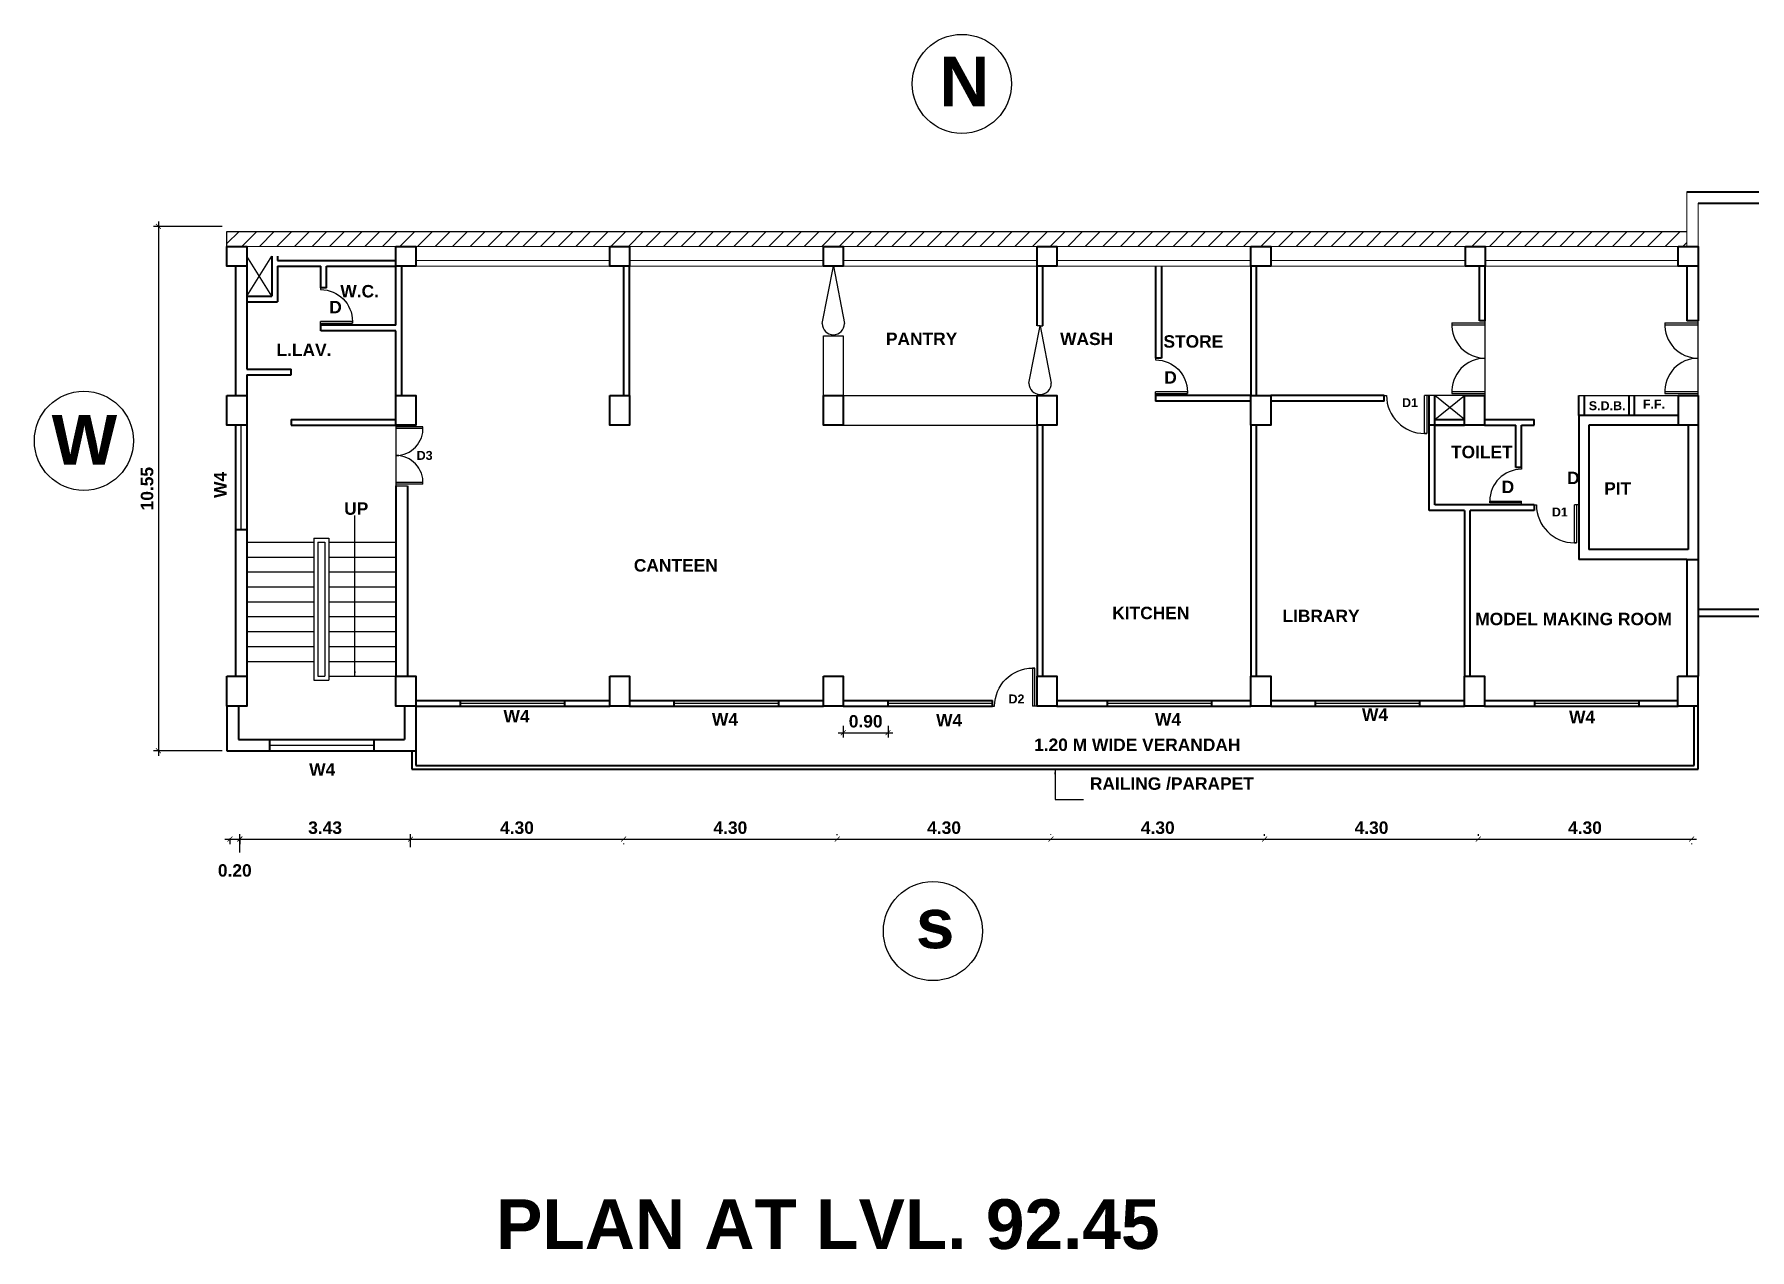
# Model space of a CAD drawing. Header units: inches. Extents: x 1352 to 5457, y 84 to 1168.
# Drawn here: x 2322.12 to 2356.63, y 357.19 to 381.64 of the extents above; entities that cross this region are included whole.
import ezdxf

# ---------------------------------------------------------------- set-up
doc = ezdxf.new("R2010")
doc.units = ezdxf.units.IN
doc.header["$MEASUREMENT"] = 0
doc.header["$PDMODE"] = 35
doc.header["$PDSIZE"] = -0.5
doc.linetypes.add('DASHED2', pattern=[0.375, 0.25, -0.125])
for name, color, linetype, lineweight in [('col', 250, 'Continuous', 40), ('hatch', 250, 'DASHED2', 9), ('roof', 250, 'Continuous', 20), ('text', 250, 'Continuous', 30), ('wall', 7, 'Continuous', 40), ('win', 250, 'Continuous', 30)]:
    doc.layers.add(name, color=color, linetype=linetype, lineweight=lineweight)
doc.styles.get("Standard").update_dxf_attribs({"font": 'arialbd.ttf', "height": 1.5})
doc.dimstyles.get("Standard").update_dxf_attribs({"dimtxt": 0.25, "dimasz": 0.1, "dimexe": 0.1, "dimexo": 0.1, "dimgap": 0.1, "dimtad": 1, "dimzin": 0, "dimdsep": 46, "dimtxsty": 'Standard', "dimblk": 'ARCHTICK', "dimcen": 0.1, "dimdle": 0.1, "dimclrd": 256, "dimadec": 0, "dimazin": 0, "dimtfac": 1, "dimtofl": 0, "dimtmove": 2, "dimatfit": 3, "dimfxl": 1, "dimtolj": 1, "dimtzin": 0, "dimlwd": -1, "dimarcsym": 0})

# ---------------------------------------------------------------- blocks, each defined once
blk = doc.blocks.new('_ArchTick')
at = {"color": 0, "linetype": 'ByBlock', "const_width": 0.15}
blk.add_lwpolyline([(-0.5, -0.5), (0.5, 0.5)], dxfattribs=at)
blk = doc.blocks.new('*D605')
at = {"layer": 'Defpoints', "color": 0, "linetype": 'Continuous', "transparency": 16777216}
for p in [(2338.397, 367.833), (2339.297, 367.833), (2339.297, 367.593)]:
    blk.add_point(p, dxfattribs=at)
at = {"layer": 'win', "linetype": 'Continuous', "transparency": 16777216}
blk.add_line((2338.297, 367.593), (2339.397, 367.593), dxfattribs=at)
at = {"layer": 'win', "color": 0, "linetype": 'Continuous', "lineweight": -2, "transparency": 16777216}
for p, q in [((2338.397, 367.733), (2338.397, 367.493)), ((2339.297, 367.733), (2339.297, 367.493))]:
    blk.add_line(p, q, dxfattribs=at)
at = {"layer": 'win', "linetype": 'Continuous', "transparency": 16777216, "xscale": 0.1, "yscale": 0.1, "zscale": 0.1, "rotation": 180}
blk.add_blockref('_ArchTick', (2338.397, 367.593), dxfattribs=at)
at = {"layer": 'win', "linetype": 'Continuous', "transparency": 16777216, "xscale": 0.1, "yscale": 0.1, "zscale": 0.1}
blk.add_blockref('_ArchTick', (2339.297, 367.593), dxfattribs=at)
at = {"layer": 'win', "color": 0, "linetype": 'Continuous', "transparency": 16777216, "insert": (2338.847, 367.821), "char_height": 0.25, "attachment_point": 5}
blk.add_mtext('\\A1;0.90', dxfattribs=at)
blk = doc.blocks.new('R')
at = {"layer": 'win'}
for p, q in [((13.196, 5.483), (13.246, 5.483)), ((14.096, 4.633), (14.096, 5.483)), ((14.196, 5.483), (14.096, 5.483)), ((14.146, 5.483), (14.146, 4.633)), ((14.096, 4.633), (14.146, 4.633)), ((14.146, 4.633), (14.096, 4.633))]:
    blk.add_line(p, q, dxfattribs=at)
blk.add_arc((14.096, 5.483), 0.85, 180, 270, dxfattribs=at)
blk = doc.blocks.new('*D606')
at = {"layer": 'Defpoints', "color": 0, "linetype": 'Continuous', "transparency": 16777216}
for p in [(2326.054, 365.563), (2326.254, 365.563), (2326.254, 365.453)]:
    blk.add_point(p, dxfattribs=at)
at = {"layer": 'text', "linetype": 'Continuous', "transparency": 16777216}
blk.add_line((2325.954, 365.453), (2326.354, 365.453), dxfattribs=at)
at = {"layer": 'text', "color": 0, "linetype": 'Continuous', "lineweight": -2, "transparency": 16777216}
for p, q in [((2326.054, 365.463), (2326.054, 365.353)), ((2326.254, 365.463), (2326.254, 365.353))]:
    blk.add_line(p, q, dxfattribs=at)
at = {"layer": 'text', "linetype": 'Continuous', "transparency": 16777216, "xscale": 0.1, "yscale": 0.1, "zscale": 0.1, "rotation": 180}
blk.add_blockref('_ArchTick', (2326.054, 365.453), dxfattribs=at)
at = {"layer": 'text', "linetype": 'Continuous', "transparency": 16777216, "xscale": 0.1, "yscale": 0.1, "zscale": 0.1}
blk.add_blockref('_ArchTick', (2326.254, 365.453), dxfattribs=at)
at = {"layer": 'text', "color": 0, "linetype": 'Continuous', "transparency": 16777216, "insert": (2326.154, 364.82), "char_height": 0.25, "attachment_point": 5}
blk.add_mtext('\\A1;0.20', dxfattribs=at)
blk = doc.blocks.new('*D607')
at = {"layer": 'Defpoints', "color": 0, "linetype": 'Continuous', "transparency": 16777216}
for p in [(2329.688, 365.452), (2329.688, 365.193), (2326.254, 365.083)]:
    blk.add_point(p, dxfattribs=at)
at = {"layer": 'text', "color": 0, "linetype": 'Continuous', "lineweight": -2, "transparency": 16777216}
for p, q in [((2326.254, 365.183), (2326.254, 365.552)), ((2329.688, 365.293), (2329.688, 365.552))]:
    blk.add_line(p, q, dxfattribs=at)
at = {"layer": 'text', "linetype": 'Continuous', "transparency": 16777216}
blk.add_line((2326.154, 365.452), (2329.788, 365.452), dxfattribs=at)
at = {"layer": 'text', "linetype": 'Continuous', "transparency": 16777216, "xscale": 0.1, "yscale": 0.1, "zscale": 0.1, "rotation": 180}
blk.add_blockref('_ArchTick', (2326.254, 365.452), dxfattribs=at)
at = {"layer": 'text', "linetype": 'Continuous', "transparency": 16777216, "xscale": 0.1, "yscale": 0.1, "zscale": 0.1}
blk.add_blockref('_ArchTick', (2329.688, 365.452), dxfattribs=at)
at = {"layer": 'text', "color": 0, "linetype": 'Continuous', "transparency": 16777216, "insert": (2327.971, 365.68), "char_height": 0.25, "attachment_point": 5}
blk.add_mtext('\\A1;3.43', dxfattribs=at)
blk = doc.blocks.new('*D608')
at = {"layer": 'Defpoints', "color": 0, "linetype": 'Continuous', "transparency": 16777216}
for p in [(2329.688, 365.193), (2333.975, 365.464), (2333.975, 365.452)]:
    blk.add_point(p, dxfattribs=at)
at = {"layer": 'text', "color": 0, "linetype": 'Continuous', "lineweight": -2, "transparency": 16777216}
for p, q in [((2329.688, 365.293), (2329.688, 365.552)), ((2333.975, 365.364), (2333.975, 365.352))]:
    blk.add_line(p, q, dxfattribs=at)
at = {"layer": 'text', "linetype": 'Continuous', "transparency": 16777216}
blk.add_line((2329.588, 365.452), (2334.075, 365.452), dxfattribs=at)
at = {"layer": 'text', "linetype": 'Continuous', "transparency": 16777216, "xscale": 0.1, "yscale": 0.1, "zscale": 0.1, "rotation": 180}
blk.add_blockref('_ArchTick', (2329.688, 365.452), dxfattribs=at)
at = {"layer": 'text', "linetype": 'Continuous', "transparency": 16777216, "xscale": 0.1, "yscale": 0.1, "zscale": 0.1}
blk.add_blockref('_ArchTick', (2333.975, 365.452), dxfattribs=at)
at = {"layer": 'text', "color": 0, "linetype": 'Continuous', "transparency": 16777216, "insert": (2331.832, 365.68), "char_height": 0.25, "attachment_point": 5}
blk.add_mtext('\\A1;4.30 ', dxfattribs=at)
blk = doc.blocks.new('*D609')
at = {"layer": 'Defpoints', "color": 0, "linetype": 'Continuous', "transparency": 16777216}
for p in [(2333.975, 365.464), (2338.275, 365.452), (2338.275, 365.429)]:
    blk.add_point(p, dxfattribs=at)
at = {"layer": 'text', "color": 0, "linetype": 'Continuous', "lineweight": -2, "transparency": 16777216}
for p, q in [((2338.275, 365.529), (2338.275, 365.552)), ((2333.975, 365.364), (2333.975, 365.352))]:
    blk.add_line(p, q, dxfattribs=at)
at = {"layer": 'text', "linetype": 'Continuous', "transparency": 16777216}
blk.add_line((2333.875, 365.452), (2338.375, 365.452), dxfattribs=at)
at = {"layer": 'text', "linetype": 'Continuous', "transparency": 16777216, "xscale": 0.1, "yscale": 0.1, "zscale": 0.1, "rotation": 180}
blk.add_blockref('_ArchTick', (2333.975, 365.452), dxfattribs=at)
at = {"layer": 'text', "linetype": 'Continuous', "transparency": 16777216, "xscale": 0.1, "yscale": 0.1, "zscale": 0.1}
blk.add_blockref('_ArchTick', (2338.275, 365.452), dxfattribs=at)
at = {"layer": 'text', "color": 0, "linetype": 'Continuous', "transparency": 16777216, "insert": (2336.125, 365.68), "char_height": 0.25, "attachment_point": 5}
blk.add_mtext('\\A1;4.30', dxfattribs=at)
blk = doc.blocks.new('*D610')
at = {"layer": 'Defpoints', "color": 0, "linetype": 'Continuous', "transparency": 16777216}
for p in [(2338.275, 365.429), (2342.575, 365.452), (2342.575, 365.443)]:
    blk.add_point(p, dxfattribs=at)
at = {"layer": 'text', "color": 0, "linetype": 'Continuous', "lineweight": -2, "transparency": 16777216}
for p, q in [((2338.275, 365.529), (2338.275, 365.552)), ((2342.575, 365.543), (2342.575, 365.552))]:
    blk.add_line(p, q, dxfattribs=at)
at = {"layer": 'text', "linetype": 'Continuous', "transparency": 16777216}
blk.add_line((2338.175, 365.452), (2342.675, 365.452), dxfattribs=at)
at = {"layer": 'text', "linetype": 'Continuous', "transparency": 16777216, "xscale": 0.1, "yscale": 0.1, "zscale": 0.1, "rotation": 180}
blk.add_blockref('_ArchTick', (2338.275, 365.452), dxfattribs=at)
at = {"layer": 'text', "linetype": 'Continuous', "transparency": 16777216, "xscale": 0.1, "yscale": 0.1, "zscale": 0.1}
blk.add_blockref('_ArchTick', (2342.575, 365.452), dxfattribs=at)
at = {"layer": 'text', "color": 0, "linetype": 'Continuous', "transparency": 16777216, "insert": (2340.425, 365.68), "char_height": 0.25, "attachment_point": 5}
blk.add_mtext('\\A1;4.30', dxfattribs=at)
blk = doc.blocks.new('*D611')
at = {"layer": 'Defpoints', "color": 0, "linetype": 'Continuous', "transparency": 16777216}
for p in [(2342.575, 365.443), (2346.875, 365.452), (2346.875, 365.415)]:
    blk.add_point(p, dxfattribs=at)
at = {"layer": 'text', "color": 0, "linetype": 'Continuous', "lineweight": -2, "transparency": 16777216}
for p, q in [((2342.575, 365.543), (2342.575, 365.552)), ((2346.875, 365.515), (2346.875, 365.552))]:
    blk.add_line(p, q, dxfattribs=at)
at = {"layer": 'text', "linetype": 'Continuous', "transparency": 16777216}
blk.add_line((2342.475, 365.452), (2346.975, 365.452), dxfattribs=at)
at = {"layer": 'text', "linetype": 'Continuous', "transparency": 16777216, "xscale": 0.1, "yscale": 0.1, "zscale": 0.1, "rotation": 180}
blk.add_blockref('_ArchTick', (2342.575, 365.452), dxfattribs=at)
at = {"layer": 'text', "linetype": 'Continuous', "transparency": 16777216, "xscale": 0.1, "yscale": 0.1, "zscale": 0.1}
blk.add_blockref('_ArchTick', (2346.875, 365.452), dxfattribs=at)
at = {"layer": 'text', "color": 0, "linetype": 'Continuous', "transparency": 16777216, "insert": (2344.725, 365.68), "char_height": 0.25, "attachment_point": 5}
blk.add_mtext('\\A1;4.30', dxfattribs=at)
blk = doc.blocks.new('*D612')
at = {"layer": 'Defpoints', "color": 0, "linetype": 'Continuous', "transparency": 16777216}
for p in [(2346.875, 365.415), (2351.175, 365.452), (2351.175, 365.415)]:
    blk.add_point(p, dxfattribs=at)
at = {"layer": 'text', "color": 0, "linetype": 'Continuous', "lineweight": -2, "transparency": 16777216}
for p, q in [((2346.875, 365.515), (2346.875, 365.552)), ((2351.175, 365.515), (2351.175, 365.552))]:
    blk.add_line(p, q, dxfattribs=at)
at = {"layer": 'text', "linetype": 'Continuous', "transparency": 16777216}
blk.add_line((2346.775, 365.452), (2351.275, 365.452), dxfattribs=at)
at = {"layer": 'text', "linetype": 'Continuous', "transparency": 16777216, "xscale": 0.1, "yscale": 0.1, "zscale": 0.1, "rotation": 180}
blk.add_blockref('_ArchTick', (2346.875, 365.452), dxfattribs=at)
at = {"layer": 'text', "linetype": 'Continuous', "transparency": 16777216, "xscale": 0.1, "yscale": 0.1, "zscale": 0.1}
blk.add_blockref('_ArchTick', (2351.175, 365.452), dxfattribs=at)
at = {"layer": 'text', "color": 0, "linetype": 'Continuous', "transparency": 16777216, "insert": (2349.025, 365.68), "char_height": 0.25, "attachment_point": 5}
blk.add_mtext('\\A1;4.30', dxfattribs=at)
blk = doc.blocks.new('*D613')
at = {"layer": 'Defpoints', "color": 0, "linetype": 'Continuous', "transparency": 16777216}
for p in [(2351.175, 365.415), (2355.466, 365.465), (2355.466, 365.452)]:
    blk.add_point(p, dxfattribs=at)
at = {"layer": 'text', "color": 0, "linetype": 'Continuous', "lineweight": -2, "transparency": 16777216}
for p, q in [((2351.175, 365.515), (2351.175, 365.552)), ((2355.466, 365.365), (2355.466, 365.352))]:
    blk.add_line(p, q, dxfattribs=at)
at = {"layer": 'text', "linetype": 'Continuous', "transparency": 16777216}
blk.add_line((2351.075, 365.452), (2355.566, 365.452), dxfattribs=at)
at = {"layer": 'text', "linetype": 'Continuous', "transparency": 16777216, "xscale": 0.1, "yscale": 0.1, "zscale": 0.1, "rotation": 180}
blk.add_blockref('_ArchTick', (2351.175, 365.452), dxfattribs=at)
at = {"layer": 'text', "linetype": 'Continuous', "transparency": 16777216, "xscale": 0.1, "yscale": 0.1, "zscale": 0.1}
blk.add_blockref('_ArchTick', (2355.466, 365.452), dxfattribs=at)
at = {"layer": 'text', "color": 0, "linetype": 'Continuous', "transparency": 16777216, "insert": (2353.32, 365.68), "char_height": 0.25, "attachment_point": 5}
blk.add_mtext('\\A1;4.30 ', dxfattribs=at)
blk = doc.blocks.new('*D622')
at = {"layer": 'Defpoints', "color": 0, "linetype": 'Continuous', "transparency": 16777216}
for p in [(2325.997, 377.778), (2324.618, 367.228), (2325.997, 367.228)]:
    blk.add_point(p, dxfattribs=at)
at = {"layer": 'text', "color": 0, "linetype": 'Continuous', "lineweight": -2, "transparency": 16777216}
for p, q in [((2325.897, 377.778), (2324.518, 377.778)), ((2325.897, 367.228), (2324.518, 367.228))]:
    blk.add_line(p, q, dxfattribs=at)
at = {"layer": 'text', "linetype": 'Continuous', "transparency": 16777216}
blk.add_line((2324.618, 377.878), (2324.618, 367.128), dxfattribs=at)
at = {"layer": 'text', "linetype": 'Continuous', "transparency": 16777216, "xscale": 0.1, "yscale": 0.1, "zscale": 0.1}
for p, rotation in [((2324.618, 377.778), 90), ((2324.618, 367.228), 270)]:
    blk.add_blockref('_ArchTick', p, dxfattribs=dict(at, rotation=rotation))
at = {"layer": 'text', "color": 0, "linetype": 'Continuous', "transparency": 16777216, "insert": (2324.39, 372.503), "char_height": 0.25, "attachment_point": 5, "rotation": 90}
blk.add_mtext('\\A1;10.55', dxfattribs=at)

msp = doc.modelspace()

# ---------------------------------------------------------------- hatches: boundary and pattern name
at = {"layer": 'hatch', "linetype": 'Continuous'}
h = msp.add_hatch(dxfattribs=at)
h.set_pattern_fill('ANSI31', color=256, scale=2, style=0)
h.set_pattern_definition([(45, (2702.22947, -52.78929), (-0.1767767, 0.1767767), [])])
h.paths.add_polyline_path([(2355.367, 377.378), (2355.367, 377.678), (2325.997, 377.678), (2325.997, 377.378)])

# ---------------------------------------------------------------- linework, layer by layer
at = {"layer": 'col'}
for p, q in [((2355.197, 374.378), (2355.597, 374.378)), ((2355.197, 374.378), (2355.197, 373.778)), ((2355.597, 374.378), (2355.597, 371.078)), ((2355.197, 373.978), (2353.197, 373.978)), ((2353.197, 373.978), (2353.197, 371.078)), ((2355.597, 373.778), (2353.397, 373.778)), ((2353.397, 373.778), (2353.397, 371.278)), ((2355.397, 373.778), (2355.397, 371.278)), ((2355.367, 371.078), (2353.197, 371.078)), ((2355.397, 371.278), (2353.397, 371.278)), ((2355.367, 371.078), (2355.597, 371.078))]:
    msp.add_line(p, q, dxfattribs=at)
for points in [[(2325.997, 377.378), (2326.397, 377.378), (2326.397, 376.978), (2325.997, 376.978)], [(2329.397, 377.378), (2329.797, 377.378), (2329.797, 376.978), (2329.397, 376.978)], [(2333.697, 377.378), (2334.097, 377.378), (2334.097, 376.978), (2333.697, 376.978)], [(2337.997, 377.378), (2338.397, 377.378), (2338.397, 376.978), (2337.997, 376.978)], [(2342.297, 377.378), (2342.697, 377.378), (2342.697, 376.978), (2342.297, 376.978)], [(2346.597, 377.378), (2346.997, 377.378), (2346.997, 376.978), (2346.597, 376.978)], [(2350.913, 377.378), (2351.313, 377.378), (2351.313, 376.978), (2350.913, 376.978)], [(2355.197, 377.378), (2355.597, 377.378), (2355.597, 376.978), (2355.197, 376.978)], [(2355.197, 377.378), (2355.597, 377.378), (2355.597, 376.978), (2355.197, 376.978)], [(2355.197, 377.378), (2355.597, 377.378), (2355.597, 376.978), (2355.197, 376.978)], [(2325.997, 374.378), (2326.397, 374.378), (2326.397, 373.778), (2325.997, 373.778)], [(2325.997, 374.378), (2326.397, 374.378), (2326.397, 373.778), (2325.997, 373.778)], [(2329.397, 374.378), (2329.797, 374.378), (2329.797, 373.778), (2329.397, 373.778)], [(2333.697, 374.378), (2334.097, 374.378), (2334.097, 373.778), (2333.697, 373.778)], [(2337.997, 374.378), (2338.397, 374.378), (2338.397, 373.778), (2337.997, 373.778)], [(2342.297, 374.378), (2342.697, 374.378), (2342.697, 373.778), (2342.297, 373.778)], [(2346.597, 374.378), (2346.997, 374.378), (2346.997, 373.778), (2346.597, 373.778)], [(2350.897, 374.378), (2351.297, 374.378), (2351.297, 373.778), (2350.897, 373.778)], [(2325.997, 368.728), (2326.397, 368.728), (2326.397, 368.128), (2325.997, 368.128)], [(2329.397, 368.728), (2329.797, 368.728), (2329.797, 368.128), (2329.397, 368.128)], [(2333.697, 368.728), (2334.097, 368.728), (2334.097, 368.128), (2333.697, 368.128)], [(2337.997, 368.728), (2338.397, 368.728), (2338.397, 368.128), (2337.997, 368.128)], [(2342.297, 368.728), (2342.697, 368.728), (2342.697, 368.128), (2342.297, 368.128)], [(2346.597, 368.728), (2346.997, 368.728), (2346.997, 368.128), (2346.597, 368.128)], [(2350.897, 368.728), (2351.297, 368.728), (2351.297, 368.128), (2350.897, 368.128)], [(2355.188, 368.728), (2355.588, 368.728), (2355.588, 368.128), (2355.188, 368.128)]]:
    msp.add_lwpolyline(points, close=True, dxfattribs=at)
at = {"layer": 'hatch', "linetype": 'ByBlock'}
for p, q in [((2355.367, 378.478), (2355.367, 377.378)), ((2355.597, 377.378), (2355.597, 378.248))]:
    msp.add_line(p, q, dxfattribs=at)
at = {"layer": 'roof', "linetype": 'Continuous'}
for p, q in [((2326.397, 377.378), (2329.397, 377.378)), ((2329.797, 377.378), (2333.697, 377.378)), ((2334.084, 377.378), (2337.984, 377.378)), ((2338.397, 377.378), (2342.297, 377.378)), ((2342.697, 377.378), (2346.597, 377.378)), ((2346.997, 377.378), (2350.913, 377.378)), ((2351.297, 377.378), (2355.197, 377.378)), ((2329.797, 377.093), (2333.697, 377.093)), ((2329.797, 376.978), (2333.697, 376.978)), ((2334.084, 377.093), (2337.984, 377.093)), ((2334.084, 376.978), (2337.984, 376.978)), ((2338.397, 377.093), (2342.297, 377.093)), ((2338.397, 376.978), (2342.297, 376.978)), ((2342.697, 377.093), (2346.597, 377.093)), ((2342.697, 376.978), (2346.597, 376.978)), ((2346.997, 377.093), (2350.913, 377.093)), ((2346.997, 376.978), (2350.913, 376.978)), ((2351.297, 376.978), (2355.197, 376.978)), ((2351.313, 377.093), (2355.197, 377.093))]:
    msp.add_line(p, q, dxfattribs=at)
at = {"layer": 'text'}
msp.add_line((2350.897, 374.378), (2350.182, 374.378), dxfattribs=at)
at = {"layer": 'text', "linetype": 'Continuous'}
for p, q in [((2350.897, 373.893), (2350.297, 374.378)), ((2350.297, 373.893), (2350.897, 374.378)), ((2327.852, 371.428), (2327.967, 371.428))]:
    msp.add_line(p, q, dxfattribs=at)
at = {"layer": 'text'}
for centre in [(2340.783, 380.647), (2323.118, 373.465), (2340.201, 363.601)]:
    msp.add_circle(centre, 0.997, dxfattribs=at)
at = {"layer": 'wall'}
for p, q in [((2355.367, 378.478), (2360.195, 378.478)), ((2355.597, 378.248), (2360.195, 378.248)), ((2326.167, 376.978), (2326.167, 374.378)), ((2326.397, 376.978), (2326.397, 374.908)), ((2326.897, 377.178), (2326.897, 376.378)), ((2327.012, 377.178), (2327.012, 377.093)), ((2327.012, 377.093), (2329.397, 377.093)), ((2327.012, 376.978), (2327.012, 376.263)), ((2327.012, 376.978), (2327.882, 376.978)), ((2327.882, 376.543), (2327.882, 376.978)), ((2327.997, 376.978), (2329.397, 376.978)), ((2327.997, 376.543), (2327.997, 376.978)), ((2329.397, 375.793), (2329.397, 376.978)), ((2329.512, 374.378), (2329.512, 376.978)), ((2333.982, 374.378), (2333.982, 376.978)), ((2334.097, 374.378), (2334.097, 376.978)), ((2342.297, 375.778), (2342.297, 376.978)), ((2342.412, 375.778), (2342.412, 376.978)), ((2344.682, 376.978), (2344.682, 375.128)), ((2344.797, 376.978), (2344.797, 375.128)), ((2346.597, 376.978), (2346.597, 374.378)), ((2346.712, 374.378), (2346.712, 376.978)), ((2351.198, 375.878), (2351.198, 376.978)), ((2351.313, 375.878), (2351.313, 376.978)), ((2355.367, 376.978), (2355.367, 375.878)), ((2355.597, 376.978), (2355.597, 375.878)), ((2326.397, 376.378), (2326.897, 376.378)), ((2326.397, 376.263), (2327.012, 376.263)), ((2327.997, 376.543), (2327.882, 376.543)), ((2351.313, 375.878), (2351.198, 375.878)), ((2355.597, 375.878), (2355.367, 375.878)), ((2329.397, 375.793), (2327.882, 375.793)), ((2327.882, 375.678), (2327.882, 375.793)), ((2329.397, 375.678), (2327.882, 375.678)), ((2329.397, 374.378), (2329.397, 375.678)), ((2326.397, 374.908), (2327.29, 374.908)), ((2327.29, 374.793), (2327.29, 374.908)), ((2344.797, 375.128), (2344.682, 375.128)), ((2326.397, 374.793), (2327.29, 374.793)), ((2326.397, 374.793), (2326.397, 374.378)), ((2344.682, 374.378), (2344.682, 374.263)), ((2346.597, 374.378), (2344.682, 374.378)), ((2346.597, 374.263), (2344.682, 374.263)), ((2349.282, 374.378), (2346.997, 374.378)), ((2349.282, 374.263), (2346.997, 374.263)), ((2349.282, 374.263), (2349.282, 374.378)), ((2350.182, 372.063), (2350.182, 374.378)), ((2350.297, 372.178), (2350.297, 374.378)), ((2353.197, 373.978), (2353.197, 374.378)), ((2353.312, 373.978), (2353.312, 374.378)), ((2354.2, 374.378), (2354.2, 373.978)), ((2354.31, 374.378), (2354.31, 373.978)), ((2327.29, 373.893), (2329.397, 373.893)), ((2327.29, 373.893), (2327.29, 373.778)), ((2350.297, 373.893), (2350.897, 373.893)), ((2351.297, 373.893), (2352.297, 373.893)), ((2352.297, 373.778), (2352.297, 373.893)), ((2326.167, 373.778), (2326.167, 371.678)), ((2326.397, 373.778), (2326.397, 371.678)), ((2327.29, 373.778), (2329.397, 373.778)), ((2342.297, 373.778), (2342.297, 368.728)), ((2342.412, 368.728), (2342.412, 373.778)), ((2346.597, 373.778), (2346.597, 368.728)), ((2346.712, 368.728), (2346.712, 373.778)), ((2350.897, 373.778), (2350.182, 373.778)), ((2350.297, 373.778), (2350.897, 373.778)), ((2351.297, 373.778), (2351.927, 373.778)), ((2351.927, 372.928), (2351.927, 373.778)), ((2352.042, 372.928), (2352.042, 373.778)), ((2352.042, 373.778), (2352.297, 373.778)), ((2352.042, 372.928), (2351.927, 372.928)), ((2329.397, 372.558), (2329.397, 368.728)), ((2329.627, 372.558), (2329.627, 368.728)), ((2350.897, 372.063), (2350.182, 372.063)), ((2352.297, 372.178), (2350.297, 372.178)), ((2350.897, 372.063), (2350.897, 368.728)), ((2351.927, 372.063), (2351.012, 372.063)), ((2351.012, 368.728), (2351.012, 372.063)), ((2352.297, 372.063), (2351.927, 372.063)), ((2352.297, 372.178), (2352.297, 372.063)), ((2326.167, 371.678), (2326.167, 368.728)), ((2326.167, 371.678), (2326.397, 371.678)), ((2326.397, 371.678), (2326.397, 368.128)), ((2355.367, 371.078), (2355.367, 368.728)), ((2355.597, 371.078), (2355.597, 368.728)), ((2325.997, 368.128), (2325.997, 367.228)), ((2326.227, 368.128), (2326.227, 367.458)), ((2329.567, 368.128), (2329.567, 367.458)), ((2329.797, 368.243), (2330.697, 368.243)), ((2329.797, 368.128), (2329.797, 367.228)), ((2329.797, 368.128), (2330.697, 368.128)), ((2330.697, 368.128), (2330.697, 368.243)), ((2330.697, 368.243), (2332.797, 368.243)), ((2330.697, 368.128), (2332.797, 368.128)), ((2332.797, 368.243), (2333.697, 368.243)), ((2332.797, 368.128), (2332.797, 368.243)), ((2332.797, 368.128), (2333.697, 368.128)), ((2334.097, 368.243), (2334.997, 368.243)), ((2334.097, 368.128), (2334.997, 368.128)), ((2334.997, 368.128), (2334.997, 368.243)), ((2334.997, 368.243), (2337.097, 368.243)), ((2334.997, 368.128), (2337.097, 368.128)), ((2337.097, 368.243), (2337.997, 368.243)), ((2337.097, 368.128), (2337.097, 368.243)), ((2337.097, 368.128), (2337.997, 368.128)), ((2338.397, 368.243), (2339.297, 368.243)), ((2338.397, 368.128), (2339.297, 368.128)), ((2339.297, 368.128), (2339.297, 368.243)), ((2339.297, 368.243), (2341.397, 368.243)), ((2339.297, 368.128), (2341.397, 368.128)), ((2341.397, 368.128), (2341.397, 368.243)), ((2342.697, 368.243), (2345.697, 368.243)), ((2342.697, 368.128), (2345.697, 368.128)), ((2343.712, 368.128), (2343.712, 368.243)), ((2345.697, 368.243), (2346.597, 368.243)), ((2345.697, 368.128), (2346.597, 368.128)), ((2345.812, 368.128), (2345.812, 368.243)), ((2346.997, 368.243), (2347.897, 368.243)), ((2346.997, 368.128), (2347.897, 368.128)), ((2347.897, 368.128), (2347.897, 368.243)), ((2347.897, 368.243), (2349.997, 368.243)), ((2347.897, 368.128), (2349.997, 368.128)), ((2349.997, 368.243), (2350.897, 368.243)), ((2349.997, 368.128), (2349.997, 368.243)), ((2349.997, 368.128), (2350.897, 368.128)), ((2351.297, 368.243), (2354.297, 368.243)), ((2351.297, 368.128), (2354.297, 368.128)), ((2352.312, 368.128), (2352.312, 368.243)), ((2354.297, 368.243), (2355.197, 368.243)), ((2354.297, 368.128), (2355.197, 368.128)), ((2354.412, 368.128), (2354.412, 368.243)), ((2355.517, 366.936), (2355.517, 368.128)), ((2355.597, 366.856), (2355.597, 368.128)), ((2326.227, 367.458), (2326.852, 367.458)), ((2326.852, 367.458), (2326.852, 367.228)), ((2326.852, 367.458), (2328.952, 367.458)), ((2328.952, 367.458), (2328.952, 367.228)), ((2328.952, 367.458), (2329.567, 367.458)), ((2325.997, 367.228), (2326.852, 367.228)), ((2326.852, 367.228), (2329.797, 367.228)), ((2329.717, 367.228), (2329.717, 366.856)), ((2329.797, 367.228), (2329.797, 366.936)), ((2329.797, 366.936), (2355.517, 366.936)), ((2329.717, 366.856), (2355.597, 366.856))]:
    msp.add_line(p, q, dxfattribs=at)
at = {"layer": 'wall', "linetype": 'Continuous'}
for p, q in [((2355.597, 370.078), (2359.725, 370.078)), ((2355.597, 369.937), (2360.125, 369.937))]:
    msp.add_line(p, q, dxfattribs=at)
at = {"layer": 'win', "linetype": 'Continuous'}
for p, q in [((2325.997, 377.378), (2325.997, 377.678)), ((2325.997, 377.678), (2355.367, 377.678)), ((2326.397, 376.378), (2326.897, 377.178)), ((2326.897, 376.378), (2326.397, 377.178)), ((2337.972, 375.825), (2338.197, 376.978)), ((2338.197, 376.978), (2338.422, 375.825)), ((2337.997, 374.378), (2337.997, 375.578)), ((2337.997, 375.578), (2338.397, 375.578)), ((2338.397, 375.578), (2338.397, 374.378)), ((2342.133, 374.625), (2342.358, 375.778)), ((2342.358, 375.778), (2342.297, 375.778)), ((2342.358, 375.778), (2342.582, 374.625)), ((2342.358, 375.778), (2342.412, 375.778)), ((2338.397, 374.378), (2342.297, 374.378)), ((2353.197, 374.378), (2355.197, 374.378)), ((2329.397, 373.778), (2329.397, 372.558)), ((2338.397, 373.778), (2342.297, 373.778)), ((2329.397, 372.558), (2329.627, 372.558)), ((2330.697, 368.186), (2332.797, 368.186)), ((2334.997, 368.186), (2337.097, 368.186)), ((2339.297, 368.186), (2341.397, 368.186)), ((2343.712, 368.186), (2345.812, 368.186)), ((2347.897, 368.186), (2349.997, 368.186)), ((2352.312, 368.186), (2354.412, 368.186))]:
    msp.add_line(p, q, dxfattribs=at)
at = {"layer": 'win'}
for p, q in [((2326.397, 377.378), (2326.397, 376.978)), ((2342.697, 377.378), (2342.697, 376.978)), ((2325.997, 376.978), (2326.397, 376.978)), ((2351.313, 374.378), (2351.313, 375.878)), ((2355.597, 374.378), (2355.597, 375.878)), ((2350.643, 375.798), (2351.313, 375.798)), ((2350.644, 375.838), (2351.313, 375.838)), ((2354.927, 375.798), (2355.597, 375.798)), ((2354.928, 375.838), (2355.597, 375.838)), ((2325.997, 374.378), (2326.397, 374.378)), ((2325.997, 374.378), (2325.997, 373.778)), ((2350.643, 374.458), (2351.313, 374.458)), ((2350.644, 374.418), (2351.313, 374.418)), ((2354.927, 374.458), (2355.597, 374.458)), ((2354.928, 374.418), (2355.597, 374.418)), ((2325.997, 373.778), (2326.397, 373.778)), ((2326.282, 371.678), (2326.282, 373.778)), ((2329.939, 373.746), (2329.397, 373.746)), ((2329.94, 373.713), (2329.397, 373.713)), ((2355.197, 373.778), (2355.597, 373.778)), ((2329.94, 372.628), (2329.397, 372.628)), ((2329.939, 372.596), (2329.397, 372.596)), ((2326.397, 371.428), (2327.747, 371.428)), ((2327.747, 371.508), (2327.747, 368.648)), ((2327.747, 371.508), (2328.047, 371.508)), ((2327.827, 371.428), (2327.827, 368.728)), ((2327.827, 371.428), (2327.967, 371.428)), ((2327.967, 371.428), (2327.967, 368.728)), ((2328.047, 371.508), (2328.047, 368.648)), ((2328.047, 371.428), (2329.397, 371.428)), ((2326.397, 371.128), (2327.747, 371.128)), ((2328.047, 371.128), (2329.397, 371.128)), ((2326.397, 370.828), (2327.747, 370.828)), ((2328.047, 370.828), (2329.397, 370.828)), ((2326.397, 370.528), (2327.747, 370.528)), ((2328.047, 370.528), (2329.397, 370.528)), ((2326.397, 370.228), (2327.747, 370.228)), ((2328.047, 370.228), (2329.397, 370.228)), ((2326.397, 369.928), (2327.747, 369.928)), ((2328.047, 369.928), (2329.397, 369.928)), ((2326.397, 369.628), (2327.747, 369.628)), ((2326.397, 369.328), (2327.747, 369.328)), ((2328.047, 369.628), (2329.397, 369.628)), ((2328.047, 369.328), (2329.397, 369.328)), ((2326.397, 369.028), (2327.747, 369.028)), ((2328.047, 369.028), (2329.397, 369.028)), ((2325.997, 368.728), (2326.397, 368.728)), ((2325.997, 368.728), (2325.997, 368.128)), ((2327.747, 368.648), (2328.047, 368.648)), ((2327.827, 368.728), (2327.967, 368.728)), ((2328.047, 368.728), (2329.397, 368.728)), ((2337.997, 368.728), (2337.997, 368.128)), ((2337.997, 368.728), (2338.397, 368.728)), ((2338.397, 368.728), (2338.397, 368.128)), ((2346.997, 368.728), (2346.997, 368.128)), ((2325.997, 368.128), (2326.397, 368.128)), ((2333.697, 368.128), (2334.097, 368.128)), ((2337.997, 368.128), (2338.397, 368.128)), ((2326.852, 367.343), (2328.952, 367.343))]:
    msp.add_line(p, q, dxfattribs=at)
at = {"layer": 'win', "linetype": 'Continuous'}
for centre in [(2338.197, 375.825), (2342.358, 374.625)]:
    msp.add_arc(centre, 0.225, 180, 0, dxfattribs=at)
at = {"layer": 'win'}
for centre, radius, start, end in [((2351.313, 375.798), 0.67, 176.5773, 270), ((2355.597, 375.798), 0.67, 176.5773, 270), ((2351.313, 374.458), 0.67, 90, 183.4227), ((2355.597, 374.458), 0.67, 90, 183.4227), ((2329.397, 373.713), 0.543, 270, 3.4227), ((2329.397, 372.628), 0.543, 356.5773, 90)]:
    msp.add_arc(centre, radius, start, end, dxfattribs=at)

# ---------------------------------------------------------------- block references
for p, xscale, yscale, zscale, rotation in [((2332.006, 386.471), -0.7522199999999657, 0.7522199999999657, 0.75222, 90), ((2348.806, 385.056), -0.7522199999999657, 0.7522199999999657, 0.75222, 90), ((2347.918, 382.856), 0.7522199999999657, 0.7522199999999657, 0.7522199999999657, 270), ((2329.521, 373.062), -0.8999999999999773, 0.8999999999999773, 0.9, 180)]:
    msp.add_blockref('R', p, dxfattribs=dict(at, xscale=xscale, yscale=yscale, zscale=zscale, rotation=rotation))
at = {"layer": 'win', "xscale": 0.8999999999999986, "yscale": 0.8999999999999986, "zscale": 0.8999999999999986}
for p in [(2337.406, 369.444), (2340.421, 367.244)]:
    msp.add_blockref('R', p, dxfattribs=at)

# ---------------------------------------------------------------- texts
at = {"layer": 'text'}
for s, height, p in [('N', 1, (2340.329, 380.193)), ('W.C.', 0.25, (2328.278, 376.351)), ('D', 0.25, (2328.055, 376.032)), ('PANTRY ', 0.25, (2339.255, 375.393)), ('WASH', 0.25, (2342.76, 375.393)), ('STORE ', 0.25, (2344.839, 375.34)), ('L.LAV. ', 0.25, (2326.993, 375.169)), ('D', 0.25, (2344.855, 374.617)), ('W', 1, (2322.469, 372.988)), ('TOILET ', 0.25, (2350.624, 373.116)), ('D', 0.25, (2352.959, 372.594)), ('D', 0.25, (2351.644, 372.413)), ('PIT ', 0.25, (2353.707, 372.383)), ('UP ', 0.25, (2328.355, 371.978)), ('CANTEEN ', 0.25, (2334.183, 370.835)), ('KITCHEN ', 0.25, (2343.808, 369.877)), ('LIBRARY', 0.25, (2347.233, 369.817)), ('MODEL MAKING ROOM', 0.25, (2351.112, 369.756)), ('W4 ', 0.25, (2331.561, 367.799)), ('W4 ', 0.25, (2335.755, 367.736)), ('W4 ', 0.25, (2340.265, 367.72)), ('W4 ', 0.25, (2344.669, 367.736)), ('W4 ', 0.25, (2348.834, 367.831)), ('W4 ', 0.25, (2353, 367.784)), ('1.20 M WIDE VERANDAH ', 0.25, (2342.236, 367.225)), ('W4 ', 0.25, (2327.651, 366.726)), ('RAILING /PARAPET', 0.25, (2343.359, 366.444)), ('s', 1, (2339.857, 363.257)), ('  PLAN AT LVL. 92.45 ', 1, (2330.635, 357.205))]:
    msp.add_text(s, height=height, dxfattribs=at).set_placement(p)
msp.add_text('W4 ', height=0.25, rotation=90.0032, dxfattribs=at).set_placement((2325.988, 372.317))
at = {"layer": 'win'}
for s, p in [('D1', (2349.639, 374.143)), ('S.D.B.   ', (2353.396, 374.082)), ('F.F. ', (2354.485, 374.115)), ('D3', (2329.813, 373.082)), ('D1', (2352.654, 371.943)), ('D2', (2341.721, 368.182))]:
    msp.add_text(s, height=0.18, dxfattribs=at).set_placement(p)

# ---------------------------------------------------------------- dimensions: what is measured, and where the dimension line sits
at = {"layer": 'text', "linetype": 'Continuous'}
dim = msp.add_linear_dim(base=(2324.618, 367.228), p1=(2325.997, 377.778), p2=(2325.997, 367.228), angle=90, dimstyle='Standard', dxfattribs=at)
dim.commit()
dim.dimension.update_dxf_attribs({"geometry": '*D622', "text_midpoint": (2324.39, 372.503)})
for base, p1, p2, picture, middle in [((2326.254, 365.453), (2326.054, 365.563), (2326.254, 365.563), '*D606', (2326.154, 364.82)), ((2329.688, 365.452), (2326.254, 365.083), (2329.688, 365.193), '*D607', (2327.971, 365.68)), ((2338.275, 365.452), (2333.975, 365.464), (2338.275, 365.429), '*D609', (2336.125, 365.68)), ((2342.575, 365.452), (2338.275, 365.429), (2342.575, 365.443), '*D610', (2340.425, 365.68)), ((2346.875, 365.452), (2342.575, 365.443), (2346.875, 365.415), '*D611', (2344.725, 365.68)), ((2351.175, 365.452), (2346.875, 365.415), (2351.175, 365.415), '*D612', (2349.025, 365.68))]:
    dim = msp.add_linear_dim(base=base, p1=p1, p2=p2, dimstyle='Standard', dxfattribs=at)
    dim.commit()
    dim.dimension.update_dxf_attribs({"geometry": picture, "text_midpoint": middle})
for base, p1, p2, picture, middle in [((2333.975, 365.452), (2329.688, 365.193), (2333.975, 365.464), '*D608', (2331.832, 365.68)), ((2355.466, 365.452), (2351.175, 365.415), (2355.466, 365.465), '*D613', (2353.32, 365.68))]:
    dim = msp.add_linear_dim(base=base, p1=p1, p2=p2, text='4.30 ', dimstyle='Standard', dxfattribs=at)
    dim.commit()
    dim.dimension.update_dxf_attribs({"geometry": picture, "text_midpoint": middle})
at = {"layer": 'win', "linetype": 'Continuous'}
dim = msp.add_linear_dim(base=(2339.297, 367.593), p1=(2338.397, 367.833), p2=(2339.297, 367.833), dimstyle='Standard', dxfattribs=at)
dim.commit()
dim.dimension.update_dxf_attribs({"geometry": '*D605', "text_midpoint": (2338.847, 367.821)})

# ---------------------------------------------------------------- leaders
at = {"layer": 'text', "linetype": 'Continuous'}
msp.add_leader([(2328.572, 368.728), (2328.572, 371.961)], dimstyle='Standard', override={"dimgap": 0.1, "dimtad": 0}, dxfattribs=at)
at = {"layer": 'win', "linetype": 'Continuous'}
msp.add_leader([(2342.657, 366.856), (2342.657, 366.249), (2343.229, 366.249)], dimstyle='Standard', override={"dimgap": 0.1, "dimtad": 0}, dxfattribs=at)

doc.saveas('drawing.dxf')
